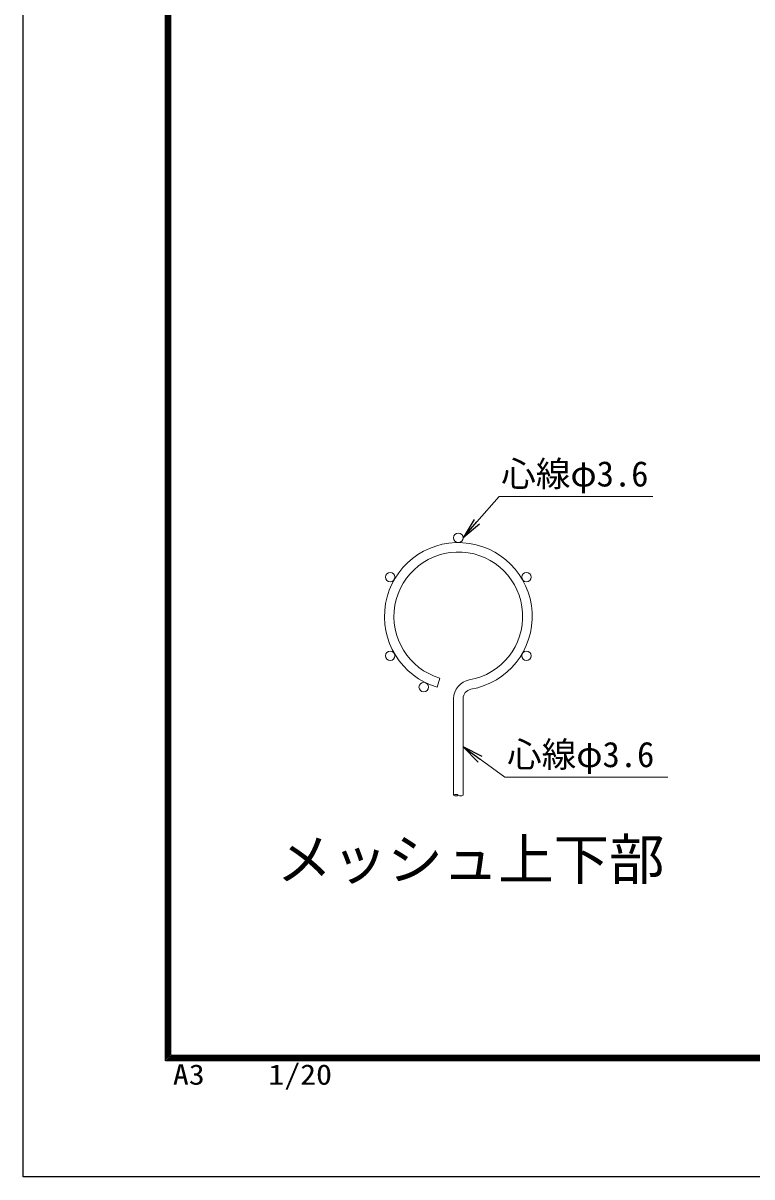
# Model space of a CAD drawing. Units: millimetres, scale not verified. Extents: x -4200 to 4200, y -2970 to 2970.
# Drawn here: x -4200 to -2819, y -2970 to -783 of the extents above; entities that cross this region are included whole.
import ezdxf
from ezdxf.enums import TextEntityAlignment as Align

# ---------------------------------------------------------------- set-up
doc = ezdxf.new("R2010")
doc.units = ezdxf.units.MM
doc.header["$LTSCALE"] = 10
for name, color, linetype, lineweight in [('0-5_D-STR-DIM', 7, 'Continuous', 13), ('0-8_D-STR-TXT', 7, 'Continuous', 13), ('0-A_D-TTL-TXT', 7, 'Continuous', 25), ('0-B_D-TTL', 7, 'Continuous', 25), ('0-C_D-STR2', 7, 'Continuous', 13)]:
    doc.layers.add(name, color=color, linetype=linetype, lineweight=lineweight)
doc.layers.add('0-6_0', color=7, linetype='Continuous')
doc.styles.add('ＭＳ ゴシック', font='')
doc.styles.get('ＭＳ ゴシック').set_extended_font_data('MS Gothic')

# ---------------------------------------------------------------- blocks, each defined once
blk = doc.blocks.new('_Open')
at = {"layer": '0-6_0'}
blk.add_line((-10, 1.667), (0, 0), dxfattribs=at)
blk.add_lwpolyline([(-10, -1.667), (0, 0), (-10, 0)], dxfattribs=at)

msp = doc.modelspace()

# ---------------------------------------------------------------- linework, layer by layer
at = {"layer": '0-5_D-STR-DIM'}
for centre, start, end in [((-3379.8, -2252.4), 53.12027, 126.87973), ((-3379.8, -2240.4), 233.12027, 306.87973), ((-3370.8, -2240.4), 233.12027, 306.87973)]:
    msp.add_arc(centre, 7.5, start, end, dxfattribs=at)
at = {"layer": '0-8_D-STR-TXT'}
for points in [[(-3006.65, -1680.32), (-3297.97, -1680.32), (-3340.02, -1728.57)], [(-2978.04, -2212.11), (-3286.86, -2212.11), (-3333.85, -2178.26)]]:
    msp.add_lwpolyline(points, dxfattribs=at)
at = {"layer": '0-B_D-TTL', "color": 2}
msp.add_lwpolyline([(-4200.06, 2970.23), (4199.94, 2970.23), (4199.94, -2969.77), (-4200.06, -2969.77)], close=True, dxfattribs=at)
at = {"layer": '0-B_D-TTL'}
for points in [[(-3930.06, 2750.23), (3929.94, 2750.23), (3929.94, -2749.77), (-3930.06, -2749.77)], [(-3927.56, 2747.73), (3927.44, 2747.73), (3927.44, -2747.27), (-3927.56, -2747.27)], [(-3925.06, 2745.23), (3924.94, 2745.23), (3924.94, -2744.77), (-3925.06, -2744.77)], [(-3922.56, 2742.73), (3922.44, 2742.73), (3922.44, -2742.27), (-3922.56, -2742.27)], [(-3920.06, 2740.23), (3919.94, 2740.23), (3919.94, -2739.77), (-3920.06, -2739.77)]]:
    msp.add_lwpolyline(points, close=True, dxfattribs=at)
at = {"layer": '0-C_D-STR2'}
for p, q in [((-3410.16, -2024.64), (-3415.31, -2041.89)), ((-3384.3, -2246.4), (-3384.3, -2063.4)), ((-3366.3, -2246.4), (-3366.3, -2063.4))]:
    msp.add_line(p, q, dxfattribs=at)
for centre in [(-3375.3, -1758.72), (-3504.34, -1833.22), (-3246.26, -1833.22), (-3504.34, -1982.22), (-3246.26, -1982.22), (-3440.89, -2041.51)]:
    msp.add_circle(centre, 9, dxfattribs=at)
for centre, radius, start, end in [((-3375.3, -1907.72), 140, 279.83934, 253.39579), ((-3375.3, -1907.72), 122, 279.83934, 253.39579), ((-3348.3, -2063.4), 36, 99.83934, 180), ((-3348.3, -2063.4), 18, 99.83934, 180)]:
    msp.add_arc(centre, radius, start, end, dxfattribs=at)

# ---------------------------------------------------------------- block references
at = {"layer": '0-8_D-STR-TXT', "xscale": 4, "yscale": 4}
for p, rotation in [((-3366.3, -1758.72), 228.92455), ((-3366.3, -2154.87), 144.22413)]:
    msp.add_blockref('_Open', p, dxfattribs=dict(at, rotation=rotation))

# ---------------------------------------------------------------- texts
at = {"layer": '0-8_D-STR-TXT', "style": 'ＭＳ ゴシック'}
for p in [(-3294.05, -1675.94), (-3282.95, -2207.73)]:
    msp.add_text('心線φ3.6', height=48.09, dxfattribs=at).set_placement(p, align=Align.BOTTOM_LEFT)
at = {"layer": '0-A_D-TTL-TXT', "style": 'ＭＳ ゴシック'}
msp.add_text('メッシュ上下部', height=76.98, dxfattribs=at).set_placement((-3719.63, -2429.53), align=Align.BOTTOM_LEFT)
at = {"layer": '0-B_D-TTL', "style": 'ＭＳ ゴシック', "width": 1.15}
msp.add_text('A3\u3000\u30001/20', height=38.49, dxfattribs=at).set_placement((-3916.15, -2806.58), align=Align.BOTTOM_LEFT)

doc.saveas('drawing.dxf')
